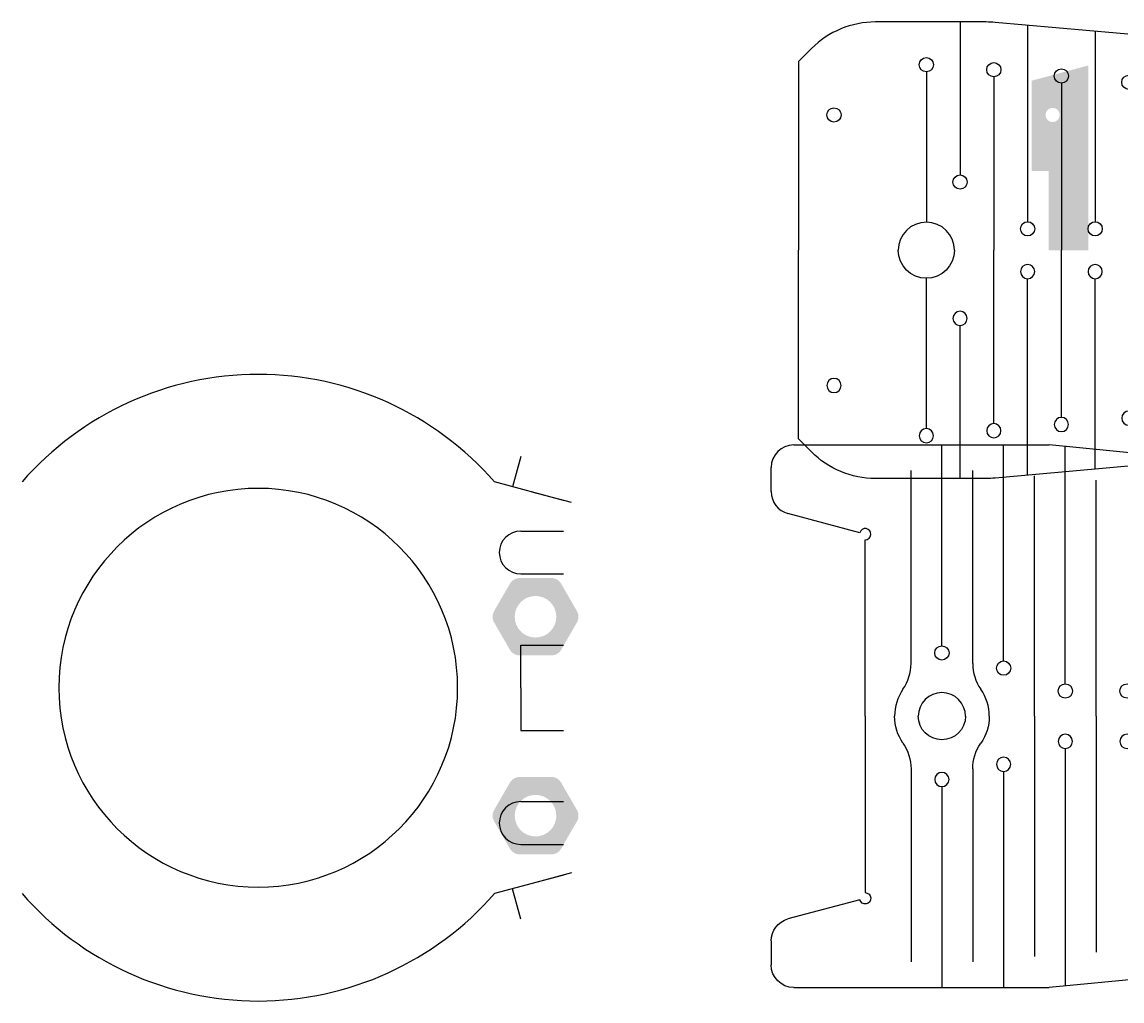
# Model space of a CAD drawing. Header units: inches. Extents: x -83 to 181, y 34 to 319.
# Drawn here: x -15.5 to 61.7, y 95.6 to 164.3 of the extents above; entities that cross this region are included whole.
import ezdxf

# ---------------------------------------------------------------- set-up
doc = ezdxf.new("R2010")
doc.units = ezdxf.units.IN
doc.header["$MEASUREMENT"] = 0
doc.layers.add('NOPLOT', color=40, linetype='Continuous')

# ---------------------------------------------------------------- blocks, each defined once
blk = doc.blocks.new('WatchBand')
at = {"layer": 'NOPLOT', "true_color": 0x636466}
h = blk.add_hatch(color=251, dxfattribs=at)
h.dxf.hatch_style = 1
h.paths.add_polyline_path([(-73.414, 5.556), (-72.223, 5.556), (-72.223, 11.906), (-76.2, 12.972), (-76.2, 0), (-73.414, 0)])
h.paths.add_polyline_path([(-74.2, 9.5, -1), (-73.2, 9.5, -1)], flags=16)
for p, q in [((13.196, 16.028), (5.408, 16.028)), ((11.354, 16.028), (11.354, 5.285)), ((61.552, 11.759), (13.806, 15.999)), ((16.095, 15.796), (16.095, 2)), ((20.835, 15.375), (20.835, 2)), ((0, 13.25), (0.918, 14.168)), ((0, 13.25), (0, 0)), ((8.984, 12.528), (8.984, 1.969)), ((13.724, 12.178), (13.724, 0)), ((18.465, 11.737), (18.465, 0))]:
    blk.add_line(p, q)
for centre in [(8.984, 13.028), (13.724, 12.678), (18.465, 12.237), (23.205, 11.796), (2.5, 9.5), (11.354, 4.785), (16.095, 1.5), (20.835, 1.5)]:
    blk.add_circle(centre, 0.5)
for centre, radius, start, end in [((5.408, 9.678), 6.35, 90, 135), ((13.196, 9.678), 6.35, 84.49193, 90), ((8.984, 0), 1.969, 0, 180)]:
    blk.add_arc(centre, radius, start, end)
blk = doc.blocks.new('Wristband2')
at = {"layer": 'NOPLOT', "true_color": 0x636466}
h = blk.add_hatch(color=251, dxfattribs=at)
h.dxf.hatch_style = 1
h.paths.add_polyline_path([(-20.159, 9.305, 0.267949), (-20.846, 9.702), (-23.068, 9.702, 0.267949), (-23.755, 9.305), (-24.866, 7.381, 0.267949), (-24.866, 6.588), (-23.755, 4.663, 0.267949), (-23.068, 4.267), (-20.846, 4.267, 0.267949), (-20.159, 4.663), (-19.048, 6.588, 0.267949), (-19.048, 7.381)])
h.paths.add_polyline_path([(-20.497, 6.984, -1), (-23.418, 6.984, -1)], flags=16)
for p, q in [((-3.824, 19.05), (14.11, 19.05)), ((6.575, 4.943), (6.575, 19.05)), ((10.908, 3.878), (10.908, 19.05)), ((56.723, 14.941), (14.11, 19.05)), ((15.242, 2.27), (15.242, 18.941)), ((-5.411, 15.772), (-5.411, 17.463)), ((4.408, 3.702), (4.408, 17.258)), ((8.742, 3.702), (8.742, 17.258)), ((13.075, 0), (13.075, 16.883)), ((17.409, 0), (17.409, 16.565)), ((0.81, 12.887), (-4.235, 14.239)), ((1.193, 0), (1.193, 12.388))]:
    blk.add_line(p, q)
for centre in [(6.575, 4.443), (10.908, 3.378), (15.242, 1.77), (19.575, 1.77)]:
    blk.add_circle(centre, 0.5)
for centre, radius, start, end in [((-3.824, 17.463), 1.587, 90, 180), ((-3.824, 15.772), 1.588, 180, 255), ((1.193, 12.785), 0.397, 270, 165), ((1.233, 3.702), 3.175, 325.27755, 0), ((11.917, 3.702), 3.175, 180, 214.72245), ((6.575, 0), 3.324, 145.27755, 180), ((6.575, 0), 1.657, 0, 180), ((6.575, 0), 3.324, 0, 34.72245)]:
    blk.add_arc(centre, radius, start, end)

msp = doc.modelspace()

# ---------------------------------------------------------------- linework, layer by layer
at = {"layer": 'NOPLOT'}
for p, q in [((19.473, 133.812), (18.9, 131.674)), ((22.473, 130.716), (17.637, 132.012)), ((19.473, 128.562), (22.473, 128.562)), ((19.473, 125.562), (22.473, 125.562)), ((19.473, 117.562), (19.473, 120.562)), ((19.473, 120.562), (22.473, 120.562)), ((19.473, 117.562), (19.473, 114.562)), ((19.473, 114.562), (22.473, 114.562)), ((19.473, 109.562), (22.473, 109.562)), ((19.473, 106.562), (22.473, 106.562)), ((22.473, 104.408), (17.637, 103.112)), ((19.473, 101.312), (18.9, 103.451))]:
    msp.add_line(p, q, dxfattribs=at)
at = {"layer": 'NOPLOT', "color": 251, "true_color": 0x636466}
for p, q in [((23.048, 130.562), (20.289, 131.301)), ((23.048, 104.562), (20.289, 103.823))]:
    msp.add_line(p, q, dxfattribs=at)
at = {"layer": 'NOPLOT'}
for centre, radius, start, end in [((1.048, 117.562), 22, 90, 138.94301), ((1.048, 117.562), 22, 41.05699, 90), ((1.048, 117.562), 14, 90, 270), ((1.048, 117.562), 14, 270, 90), ((19.473, 127.062), 1.5, 90, 270), ((19.473, 108.062), 1.5, 90, 270), ((1.048, 117.562), 22, 221.05699, 270), ((1.048, 117.562), 22, 270, 318.94301)]:
    msp.add_arc(centre, radius, start, end, dxfattribs=at)

# ---------------------------------------------------------------- block references
at = {"layer": 'NOPLOT', "xscale": -1}
msp.add_blockref('WatchBand', (-16.877, 148.286), dxfattribs=at)
at = {"layer": 'NOPLOT'}
for name, p in [('WatchBand', (38.973, 148.286)), ('Wristband2', (42.473, 115.562))]:
    msp.add_blockref(name, p, dxfattribs=at)
at = {"layer": 'NOPLOT', "xscale": -1, "rotation": 180}
for name, p in [('WatchBand', (38.973, 148.286)), ('Wristband2', (42.473, 115.562))]:
    msp.add_blockref(name, p, dxfattribs=at)

doc.saveas('drawing.dxf')
